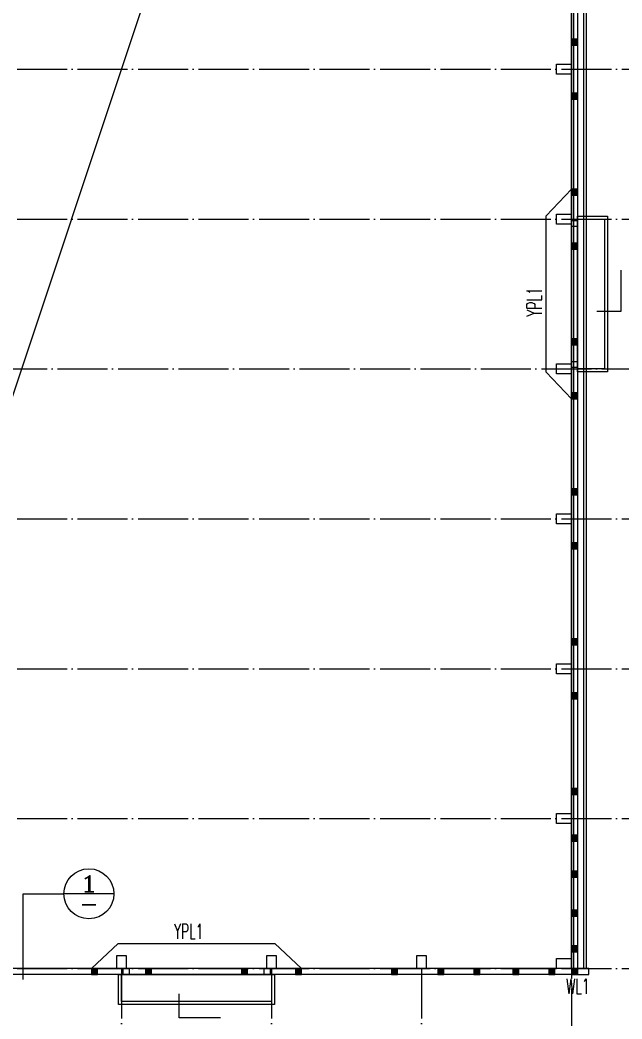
# Model space of a CAD drawing. Extents: x 31695611 to 39053694, y -59225 to 904195.
# Drawn here: x 38719298 to 38743389, y 786235 to 826230 of the extents above; entities that cross this region are included whole.
import ezdxf
from ezdxf.enums import TextEntityAlignment as Align

# ---------------------------------------------------------------- set-up
doc = ezdxf.new("R2010")
doc.units = 0
doc.header["$LTSCALE"] = 1000
doc.header["$MEASUREMENT"] = 0
doc.linetypes.add('ACAD_ISO04W100', pattern=[30.5, 24, -3, 0.5, -3])
doc.linetypes.add('DOTE', pattern=[2.42, 2, -0.2, 0.02, -0.2])
doc.layers.get('0').update_dxf_attribs({"linetype": 'CONTINUOUS'})
for name, color, linetype in [('COLUMN', 2, 'CONTINUOUS'), ('DIM_IDEN', 3, 'CONTINUOUS'), ('DOTE', 1, 'ACAD_ISO04W100'), ('PUB_HATCH', 8, 'CONTINUOUS'), ('PUB_TEXT', 7, 'CONTINUOUS')]:
    doc.layers.add(name, color=color, linetype=linetype)
doc.styles.add('_TCH_LABEL', font='COMPLEX', dxfattribs={"bigfont": 'GBCBIG'})
doc.styles.add('_TXT', font='SIMPLEX.shx', dxfattribs={"width": 0.6})

msp = doc.modelspace()

# ---------------------------------------------------------------- hatches: boundary and pattern name
at = {"layer": 'PUB_HATCH'}
for points in [[(38741605.5, 825458.4), (38741365.5, 825458.4), (38741365.5, 825218.4), (38741605.5, 825218.4)], [(38741605.5, 823298.4), (38741365.5, 823298.4), (38741365.5, 823058.4), (38741605.5, 823058.4)], [(38741605.5, 819458.4), (38741365.5, 819458.4), (38741365.5, 819218.4), (38741605.5, 819218.4)], [(38741605.5, 817298.4), (38741365.5, 817298.4), (38741365.5, 817058.4), (38741605.5, 817058.4)], [(38741605.5, 813458.4), (38741365.5, 813458.4), (38741365.5, 813218.4), (38741605.5, 813218.4)], [(38741605.5, 811298.4), (38741365.5, 811298.4), (38741365.5, 811058.4), (38741605.5, 811058.4)], [(38741605.5, 807458.4), (38741365.5, 807458.4), (38741365.5, 807218.4), (38741605.5, 807218.4)], [(38741605.5, 805298.4), (38741365.5, 805298.4), (38741365.5, 805058.4), (38741605.5, 805058.4)], [(38741605.5, 801458.4), (38741365.5, 801458.4), (38741365.5, 801218.4), (38741605.5, 801218.4)], [(38741605.5, 799298.4), (38741365.5, 799298.4), (38741365.5, 799058.4), (38741605.5, 799058.4)], [(38741605.5, 795458.4), (38741365.5, 795458.4), (38741365.5, 795218.4), (38741605.5, 795218.4)], [(38741605.5, 793598.3), (38741365.5, 793598.3), (38741365.5, 793358.3), (38741605.5, 793358.3)], [(38741605.5, 792158.3), (38741365.5, 792158.3), (38741365.5, 791918.3), (38741605.5, 791918.3)], [(38741605.5, 790598.3), (38741365.5, 790598.3), (38741365.5, 790358.3), (38741605.5, 790358.3)], [(38741605.5, 789158.3), (38741365.5, 789158.3), (38741365.5, 788918.3), (38741605.5, 788918.3)], [(38722405.5, 788258.5), (38722165.5, 788258.5), (38722165.5, 788018.5), (38722405.5, 788018.5)], [(38724565.5, 788258.5), (38724325.5, 788258.5), (38724325.5, 788018.5), (38724565.5, 788018.5)], [(38728405.5, 788258.5), (38728165.5, 788258.5), (38728165.5, 788018.5), (38728405.5, 788018.5)], [(38730565.6, 788258.5), (38730325.6, 788258.5), (38730325.6, 788018.5), (38730565.6, 788018.5)], [(38734405.6, 788258.5), (38734165.6, 788258.5), (38734165.6, 788018.5), (38734405.6, 788018.5)], [(38736265.5, 788258.5), (38736025.5, 788258.5), (38736025.5, 788018.5), (38736265.5, 788018.5)], [(38737705.5, 788258.5), (38737465.5, 788258.5), (38737465.5, 788018.5), (38737705.5, 788018.5)], [(38739265.5, 788258.5), (38739025.5, 788258.5), (38739025.5, 788018.5), (38739265.5, 788018.5)], [(38740705.5, 788258.5), (38740465.5, 788258.5), (38740465.5, 788018.5), (38740705.5, 788018.5)], [(38741605.5, 788258.5), (38741365.5, 788258.5), (38741365.5, 788018.5), (38741605.5, 788018.5)]]:
    msp.add_hatch(color=256, dxfattribs=at).paths.add_polyline_path(points)

# ---------------------------------------------------------------- linework, layer by layer
for p, q in [((38711365.5, 788258.5), (38741365.5, 878258.6)), ((38741365.5, 788258.6), (38741365.5, 878258.6)), ((38741465.5, 788258.6), (38741465.5, 878258.6)), ((38741865.5, 788258.6), (38741865.5, 878258.6)), ((38741965.5, 788258.6), (38741965.5, 878258.6)), ((38741365.4, 819458.4), (38740360.3, 818391.8)), ((38740360.3, 812125.1), (38740360.3, 818391.8)), ((38743345, 816213.5, 0), (38743345, 814564.5, 0)), ((38743345, 814564.5, 0), (38742384.3, 814564.5, 0)), ((38741365.4, 811058.4), (38740360.3, 812125.1)), ((38722165.5, 788258.5), (38723232.2, 789263.7)), ((38723232.2, 789263.7), (38729498.9, 789263.7)), ((38730565.5, 788258.5), (38729498.9, 789263.7)), ((38725671.6, 786279, 0), (38725671.6, 787239.7, 0)), ((38727320.6, 786279, 0), (38725671.6, 786279, 0))]:
    msp.add_line(p, q)
for points in [[(38711125.5, 878498.6), (38741605.5, 878498.6), (38741605.5, 788018.5), (38711125.5, 788018.5)], [(38711365.5, 878258.6), (38741365.5, 878258.6), (38741365.5, 788258.5), (38711365.5, 788258.5)], [(38740765.5, 824058.6), (38740765.5, 824458.6), (38741365.5, 824458.6), (38741365.5, 824058.6)], [(38740765.5, 818058.6), (38740765.5, 818458.6), (38741365.5, 818458.6), (38741365.5, 818058.6)], [(38741605.5, 812138.5), (38741605.5, 818378.5), (38742805.5, 818378.5), (38742805.5, 812138.5)], [(38741605.5, 818198.5), (38741605.5, 817958.5), (38741365.5, 817958.5), (38741365.5, 818198.5)], [(38741605.5, 812258.5), (38741605.5, 818258.5), (38742685.5, 818258.5), (38742685.5, 812258.5)], [(38740765.5, 812058.6), (38740765.5, 812458.6), (38741365.5, 812458.6), (38741365.5, 812058.6)], [(38741605.5, 812558.5), (38741605.5, 812318.5), (38741365.5, 812318.5), (38741365.5, 812558.5)], [(38740765.5, 806058.6), (38740765.5, 806458.6), (38741365.5, 806458.6), (38741365.5, 806058.6)], [(38740765.5, 800058.6), (38740765.5, 800458.6), (38741365.5, 800458.6), (38741365.5, 800058.6)], [(38740765.5, 794058.6), (38740765.5, 794458.6), (38741365.5, 794458.6), (38741365.5, 794058.6)], [(38723565.5, 788758.6), (38723165.5, 788758.6), (38723165.5, 788258.6), (38723565.5, 788258.6)], [(38729565.5, 788758.6), (38729165.5, 788758.6), (38729165.5, 788258.6), (38729565.5, 788258.6)], [(38735565.5, 788758.6), (38735165.5, 788758.6), (38735165.5, 788258.6), (38735565.5, 788258.6)], [(38740765.5, 788258.6), (38740765.5, 788658.6), (38741365.5, 788658.6), (38741365.5, 788258.6)], [(38723245.5, 788018.5), (38729485.5, 788018.5), (38729485.5, 786818.5), (38723245.5, 786818.5)], [(38723365.5, 788018.5), (38729365.5, 788018.5), (38729365.5, 786938.5), (38723365.5, 786938.5)], [(38723665.5, 788258.5), (38723665.5, 788018.5), (38723425.5, 788018.5), (38723425.5, 788258.5)], [(38729305.5, 788258.5), (38729305.5, 788018.5), (38729065.5, 788018.5), (38729065.5, 788258.5)], [(38742065.5, 788258.6), (38741605.5, 788258.6), (38741605.5, 788018.5), (38742065.5, 788018.5)]]:
    msp.add_lwpolyline(points, close=True)
at = {"layer": 'COLUMN'}
for p, q in [((38741605.5, 825458.4), (38741365.5, 825458.4)), ((38741365.5, 825458.4), (38741365.5, 825218.4)), ((38741365.5, 825218.4), (38741605.5, 825218.4)), ((38741605.5, 825218.4), (38741605.5, 825458.4)), ((38741605.5, 823298.4), (38741365.5, 823298.4)), ((38741365.5, 823298.4), (38741365.5, 823058.4)), ((38741605.5, 823058.4), (38741605.5, 823298.4)), ((38741365.5, 823058.4), (38741605.5, 823058.4)), ((38741605.5, 819458.4), (38741365.5, 819458.4)), ((38741365.5, 819458.4), (38741365.5, 819218.4)), ((38741365.5, 819218.4), (38741605.5, 819218.4)), ((38741605.5, 819218.4), (38741605.5, 819458.4)), ((38741605.5, 817298.4), (38741365.5, 817298.4)), ((38741365.5, 817298.4), (38741365.5, 817058.4)), ((38741605.5, 817058.4), (38741605.5, 817298.4)), ((38741365.5, 817058.4), (38741605.5, 817058.4)), ((38741605.5, 813458.4), (38741365.5, 813458.4)), ((38741365.5, 813458.4), (38741365.5, 813218.4)), ((38741365.5, 813218.4), (38741605.5, 813218.4)), ((38741605.5, 813218.4), (38741605.5, 813458.4)), ((38741605.5, 811298.4), (38741365.5, 811298.4)), ((38741365.5, 811298.4), (38741365.5, 811058.4)), ((38741605.5, 811058.4), (38741605.5, 811298.4)), ((38741365.5, 811058.4), (38741605.5, 811058.4)), ((38741605.5, 807458.4), (38741365.5, 807458.4)), ((38741365.5, 807458.4), (38741365.5, 807218.4)), ((38741365.5, 807218.4), (38741605.5, 807218.4)), ((38741605.5, 807218.4), (38741605.5, 807458.4)), ((38741605.5, 805298.4), (38741365.5, 805298.4)), ((38741365.5, 805298.4), (38741365.5, 805058.4)), ((38741605.5, 805058.4), (38741605.5, 805298.4)), ((38741365.5, 805058.4), (38741605.5, 805058.4)), ((38741605.5, 801458.4), (38741365.5, 801458.4)), ((38741365.5, 801458.4), (38741365.5, 801218.4)), ((38741365.5, 801218.4), (38741605.5, 801218.4)), ((38741605.5, 801218.4), (38741605.5, 801458.4)), ((38741605.5, 799298.4), (38741365.5, 799298.4)), ((38741365.5, 799298.4), (38741365.5, 799058.4)), ((38741605.5, 799058.4), (38741605.5, 799298.4)), ((38741365.5, 799058.4), (38741605.5, 799058.4)), ((38741605.5, 795458.4), (38741365.5, 795458.4)), ((38741365.5, 795458.4), (38741365.5, 795218.4)), ((38741365.5, 795218.4), (38741605.5, 795218.4)), ((38741605.5, 795218.4), (38741605.5, 795458.4)), ((38741605.5, 793598.3), (38741365.5, 793598.3)), ((38741365.5, 793598.3), (38741365.5, 793358.3)), ((38741605.5, 793358.3), (38741605.5, 793598.3)), ((38741365.5, 793358.3), (38741605.5, 793358.3)), ((38741605.5, 792158.3), (38741365.5, 792158.3)), ((38741365.5, 792158.3), (38741365.5, 791918.3)), ((38741365.5, 791918.3), (38741605.5, 791918.3)), ((38741605.5, 791918.3), (38741605.5, 792158.3)), ((38741605.5, 790598.3), (38741365.5, 790598.3)), ((38741365.5, 790598.3), (38741365.5, 790358.3)), ((38741365.5, 790358.3), (38741605.5, 790358.3)), ((38741605.5, 790358.3), (38741605.5, 790598.3)), ((38741605.5, 789158.3), (38741365.5, 789158.3)), ((38741365.5, 789158.3), (38741365.5, 788918.3)), ((38741605.5, 788918.3), (38741605.5, 789158.3)), ((38741365.5, 788918.3), (38741605.5, 788918.3)), ((38722405.5, 788258.5), (38722165.5, 788258.5)), ((38722165.5, 788258.5), (38722165.5, 788018.5)), ((38722165.5, 788018.5), (38722405.5, 788018.5)), ((38722405.5, 788018.5), (38722405.5, 788258.5)), ((38724565.5, 788258.5), (38724325.5, 788258.5)), ((38724325.5, 788258.5), (38724325.5, 788018.5)), ((38724325.5, 788018.5), (38724565.5, 788018.5)), ((38724565.5, 788018.5), (38724565.5, 788258.5)), ((38728405.5, 788258.5), (38728165.5, 788258.5)), ((38728165.5, 788258.5), (38728165.5, 788018.5)), ((38728165.5, 788018.5), (38728405.5, 788018.5)), ((38728405.5, 788018.5), (38728405.5, 788258.5)), ((38730565.6, 788258.5), (38730325.6, 788258.5)), ((38730325.6, 788258.5), (38730325.6, 788018.5)), ((38730325.6, 788018.5), (38730565.6, 788018.5)), ((38730565.6, 788018.5), (38730565.6, 788258.5)), ((38734405.6, 788258.5), (38734165.6, 788258.5)), ((38734165.6, 788258.5), (38734165.6, 788018.5)), ((38734165.6, 788018.5), (38734405.6, 788018.5)), ((38734405.6, 788018.5), (38734405.6, 788258.5)), ((38736265.5, 788258.5), (38736025.5, 788258.5)), ((38736025.5, 788258.5), (38736025.5, 788018.5)), ((38736025.5, 788018.5), (38736265.5, 788018.5)), ((38736265.5, 788018.5), (38736265.5, 788258.5)), ((38737705.5, 788258.5), (38737465.5, 788258.5)), ((38737465.5, 788258.5), (38737465.5, 788018.5)), ((38737465.5, 788018.5), (38737705.5, 788018.5)), ((38737705.5, 788018.5), (38737705.5, 788258.5)), ((38739265.5, 788258.5), (38739025.5, 788258.5)), ((38739025.5, 788258.5), (38739025.5, 788018.5)), ((38739025.5, 788018.5), (38739265.5, 788018.5)), ((38739265.5, 788018.5), (38739265.5, 788258.5)), ((38740705.5, 788258.5), (38740465.5, 788258.5)), ((38740465.5, 788258.5), (38740465.5, 788018.5)), ((38740465.5, 788018.5), (38740705.5, 788018.5)), ((38740705.5, 788018.5), (38740705.5, 788258.5)), ((38741605.5, 788258.5), (38741365.5, 788258.5)), ((38741365.5, 788258.5), (38741365.5, 788018.5)), ((38741365.5, 788018.5), (38741605.5, 788018.5)), ((38741605.5, 788018.5), (38741605.5, 788258.5))]:
    msp.add_line(p, q, dxfattribs=at)
at = {"layer": 'DIM_IDEN'}
for p, q in [((38719423.3, 791248.9), (38721058.5, 791248.9)), ((38719423.3, 787811.5), (38719423.3, 791248.9)), ((38723058.5, 791248.9), (38721058.5, 791248.9))]:
    msp.add_line(p, q, dxfattribs=at)
msp.add_circle((38722058.5, 791248.9), 1000, dxfattribs=at)
at = {"layer": 'DOTE', "linetype": 'DOTE'}
for p, q in [((38741365.5, 884242.1), (38741365.5, 784664.7)), ((38707086, 824258.6), (38746951.3, 824258.5)), ((38707086, 818258.6), (38746951.3, 818258.5)), ((38706286, 812258.6), (38746151.3, 812258.5)), ((38707086, 806258.6), (38746951.3, 806258.5)), ((38707086, 800258.6), (38746951.2, 800258.5)), ((38707086, 794258.6), (38746951.2, 794258.5)), ((38707085.9, 788258.6), (38746951.2, 788258.5)), ((38723365.5, 788258.6), (38723365.5, 784664.7)), ((38729365.5, 788258.5), (38729365.5, 784664.7)), ((38735365.5, 788258.5), (38735365.5, 784664.7))]:
    msp.add_line(p, q, dxfattribs=at)

# ---------------------------------------------------------------- texts
at = {"layer": 'PUB_TEXT', "style": '_TXT', "width": 0.6}
msp.add_text('YPL1', height=600, rotation=90, dxfattribs=at).set_placement((38740182.6, 814357.8))
at = {"layer": 'PUB_TEXT', "style": '_TCH_LABEL'}
for s, width, p, p2 in [('1', 2.916667, (38721656, 791329.4), (38722461, 791329.4)), ('-', 1.458333, (38721656, 790524.4), (38722461, 790524.4))]:
    msp.add_text(s, height=644, dxfattribs=dict(at, width=width)).set_placement(p, p2, align=Align.FIT)
at = {"layer": 'PUB_TEXT', "style": '_TXT', "width": 0.6}
for s, p in [('YPL1', (38725464.9, 789441.4)), ('WL1', (38741151.4, 787248.9, 0))]:
    msp.add_text(s, height=600, dxfattribs=at).set_placement(p)

doc.saveas('drawing.dxf')
